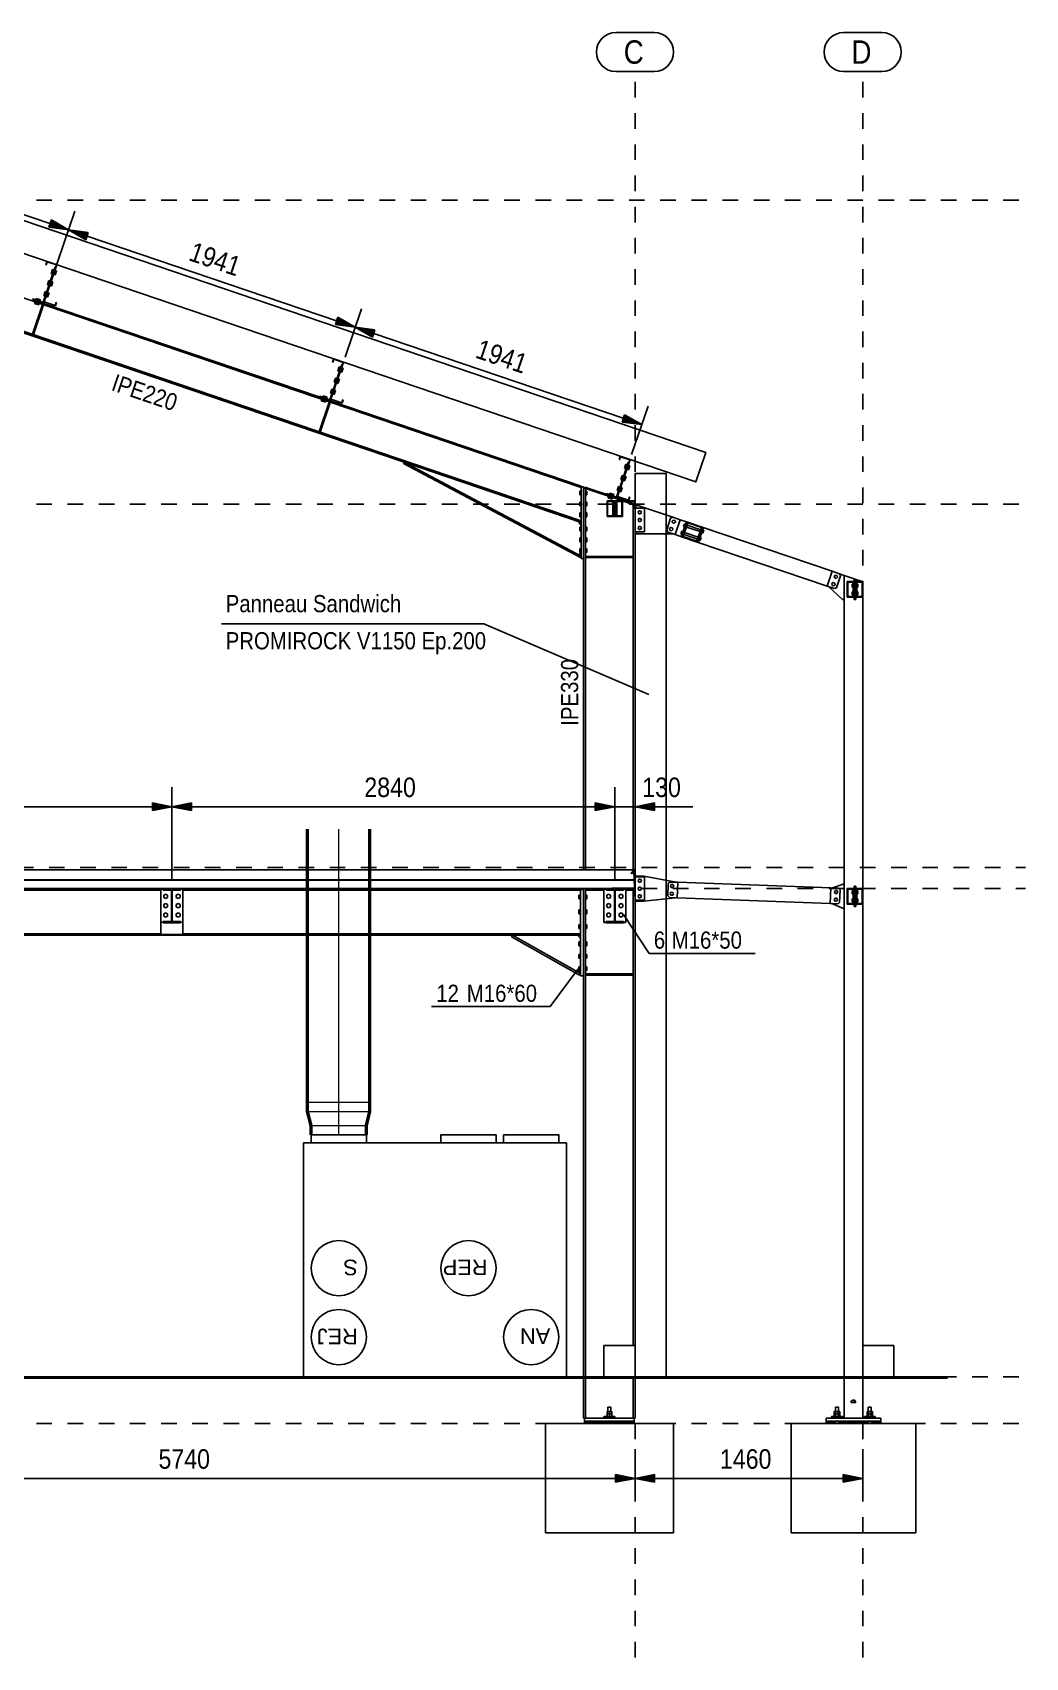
# Model space of a CAD drawing. Header units: metres. Extents: x -101133.8 to -101066.7, y -24899.3 to -24824.7.
# Drawn here: x -101104.22 to -101097.85, y -24898.52 to -24888.1 of the extents above; entities that cross this region are included whole.
import ezdxf

# ---------------------------------------------------------------- set-up
doc = ezdxf.new("R2010")
doc.units = ezdxf.units.M
doc.header["$LTSCALE"] = 0.2
for name, pattern in [('AXES', [50.8, 31.75, -6.35, 6.35, -6.35]), ('CACHE', [9.525, 6.35, -3.175]), ('XKITLINE00', [0]), ('XKITLINE03', [6, 3, -1, 1, -1])]:
    doc.linetypes.add(name, pattern=pattern)
for name, color, linetype in [('-XREF-ARCHITECTE MARS 2025', 8, 'Continuous'), ('CMT-CVC-MATERIEL', 30, 'Continuous'), ('CMT-CVC-REJET', 1, 'Continuous')]:
    doc.layers.add(name, color=color, linetype=linetype)
doc.styles.add('Arial', font='arial.ttf')

# ---------------------------------------------------------------- blocks, each defined once
blk = doc.blocks.new('zw$F8D2')
at = {"color": 1, "linetype": 'XKITLINE00'}
for p, q in [((4806, 9269), (5051, 9269)), ((4806, 9269), (5051, 9269)), ((6266, 9269), (6511, 9269)), ((6266, 9269), (6511, 9269)), ((4806, 9019), (5051, 9019)), ((4806, 9019), (5051, 9019)), ((6266, 9019), (6511, 9019)), ((6266, 9019), (6511, 9019)), ((-542, 8629), (1296, 8004)), ((1155, 7590), (1337, 8123)), ((1155, 7590), (1337, 8123)), ((1170, 8021), (1186, 8068)), ((1186, 8068), (1296, 8004)), ((1170, 8021), (1296, 8004)), ((1296, 8004), (3134, 7380)), ((1423, 7988), (1296, 8004)), ((1407, 7941), (1296, 8004)), ((1423, 7988), (1407, 7941)), ((3008, 7397), (3024, 7444)), ((3008, 7397), (3134, 7380)), ((3024, 7444), (3134, 7380)), ((3069, 7188), (3175, 7498)), ((3069, 7188), (3175, 7498)), ((3134, 7380), (4972, 6756)), ((3261, 7363), (3134, 7380)), ((3245, 7316), (3134, 7380)), ((3261, 7363), (3245, 7316)), ((4846, 6772), (4862, 6819)), ((4846, 6772), (4972, 6756)), ((4862, 6819), (4972, 6756)), ((4907, 6563), (5013, 6874)), ((1959, 3832), (1959, 4431)), ((1959, 3832), (1959, 4431)), ((4799, 3832), (4799, 4431)), ((4799, 3832), (4799, 4431)), ((4929, 4118), (4929, 4431)), ((-811, 4306), (1959, 4306)), ((1834, 4331), (1959, 4306)), ((1834, 4281), (1834, 4331)), ((1834, 4281), (1959, 4306)), ((2084, 4331), (1959, 4306)), ((1959, 4306), (4799, 4306)), ((2084, 4281), (1959, 4306)), ((2084, 4331), (2084, 4281)), ((4674, 4331), (4799, 4306)), ((4674, 4281), (4674, 4331)), ((4674, 4331), (4799, 4306)), ((4674, 4281), (4674, 4331)), ((4674, 4281), (4799, 4306)), ((4674, 4281), (4799, 4306)), ((4799, 4306), (4929, 4306)), ((5054, 4331), (4929, 4306)), ((5054, 4281), (4929, 4306)), ((4929, 4306), (5300, 4306)), ((5054, 4331), (5054, 4281)), ((4855, 3615), (5019, 3366)), ((5019, 3366), (5699, 3366)), ((4564, 3267), (4385, 3025)), ((3624, 3025), (4385, 3025)), ((4929, 188), (4929, -125)), ((4929, 188), (4929, -125)), ((6389, 188), (6389, -125)), ((-811, 0), (4929, 0)), ((4804, 25), (4929, 0)), ((4804, -25), (4804, 25)), ((4804, -25), (4929, 0)), ((5054, 25), (4929, 0)), ((4929, 0), (6389, 0)), ((5054, -25), (4929, 0)), ((5054, 25), (5054, -25)), ((6264, 25), (6389, 0)), ((6264, -25), (6264, 25)), ((6264, -25), (6389, 0))]:
    blk.add_line(p, q, dxfattribs=at)
at = {"color": 1, "linetype": 'XKITLINE03'}
for p, q in [((4929, -1148), (4929, 9019)), ((4929, -1148), (4929, 9019)), ((6389, -1148), (6389, 9019)), ((6389, -1148), (6389, 9019)), ((-7510, 8195), (7432, 8195)), ((-7510, 6245), (7432, 6245)), ((-7029, 3916), (7432, 3916)), ((-7029, 3782), (7432, 3782)), ((-7510, 652), (7432, 652)), ((-7510, 352), (7432, 352))]:
    blk.add_line(p, q, dxfattribs=at)
at = {"color": 2, "linetype": 'XKITLINE00'}
for p, q in [((4584, 6352), (-796, 8180)), ((4584, 6139), (-796, 7967)), ((3448, 6515), (-796, 7957)), ((1210, 7767), (1133, 7540)), ((1215, 7765), (1210, 7767)), ((1067, 7562), (1065, 7557)), ((1065, 7557), (1136, 7533)), ((1130, 7525), (1066, 7335)), ((1067, 7562), (1133, 7539)), ((1136, 7523), (1071, 7333)), ((1136, 7523), (1130, 7525)), ((1133, 7540), (1133, 7539)), ((1136, 7533), (1139, 7542)), ((2903, 6933), (1136, 7533)), ((1071, 7333), (1066, 7335)), ((3048, 7142), (2971, 6915)), ((3053, 7140), (3048, 7142)), ((2905, 6937), (2903, 6933)), ((2903, 6933), (2974, 6909)), ((2968, 6900), (2904, 6710)), ((2905, 6937), (2971, 6915)), ((2974, 6898), (2909, 6708)), ((2974, 6898), (2968, 6900)), ((2971, 6915), (2971, 6915)), ((2974, 6909), (2977, 6918)), ((4584, 6362), (2974, 6909)), ((2909, 6708), (2904, 6710)), ((3448, 6515), (3443, 6506)), ((4579, 5903), (3443, 6506)), ((4584, 6129), (3448, 6515)), ((4584, 5912), (3448, 6515)), ((3467, 6509), (3466, 6506)), ((4886, 6518), (4809, 6291)), ((4891, 6516), (4886, 6518)), ((4584, 6362), (4584, 6357)), ((4584, 6357), (4584, 5897)), ((4599, 6357), (4584, 6357)), ((4599, 6357), (4599, 6350)), ((4610, 6346), (4599, 6350)), ((4599, 6350), (4599, 3902)), ((4606, 6354), (4604, 6348)), ((4848, 6266), (4604, 6348)), ((4867, 6266), (4606, 6354)), ((4610, 6346), (4610, 3902)), ((4743, 6313), (4741, 6308)), ((4741, 6308), (4812, 6284)), ((4743, 6313), (4809, 6290)), ((4749, 6266), (4749, 6166)), ((4849, 6266), (4749, 6266)), ((4753, 6262), (4753, 6170)), ((4845, 6262), (4753, 6262)), ((4787, 6262), (4787, 6170)), ((4788, 6262), (4788, 6170)), ((4793, 6262), (4793, 6170)), ((4794, 6262), (4794, 6170)), ((4804, 6262), (4804, 6170)), ((4805, 6262), (4805, 6170)), ((4809, 6291), (4809, 6290)), ((4810, 6262), (4810, 6170)), ((4811, 6262), (4811, 6170)), ((4812, 6284), (4815, 6294)), ((4845, 6262), (4845, 6170)), ((4849, 6266), (4849, 6262)), ((4929, 6266), (4849, 6266)), ((4849, 6266), (4849, 6166)), ((4925, 6262), (4849, 6262)), ((4923, 6240), (4860, 6262)), ((4925, 6246), (4878, 6262)), ((4925, 6262), (4925, 6216)), ((4929, 6266), (4929, 6216)), ((4849, 6166), (4749, 6166)), ((4845, 6170), (4753, 6170)), ((4925, 6240), (4917, 6242)), ((4917, 6242), (4917, 3902)), ((4925, 6245), (4923, 6240)), ((4929, 6216), (4925, 6216)), ((4989, 6219), (4929, 6219)), ((4929, 6216), (4929, 3902)), ((4934, 6238), (4934, 6219)), ((4946, 6238), (4934, 6238)), ((5170, 6162), (4946, 6238)), ((4989, 6219), (4989, 6069)), ((5157, 6156), (5132, 6080)), ((5170, 6162), (5157, 6156)), ((5218, 6146), (5170, 6162)), ((4565, 6136), (4584, 6109)), ((4989, 6069), (4929, 6069)), ((4934, 6069), (4934, 6055)), ((5176, 6055), (4934, 6055)), ((5132, 6080), (5138, 6067)), ((5185, 6051), (5138, 6067)), ((5218, 6146), (5185, 6051)), ((5233, 6035), (5185, 6051)), ((5265, 6130), (5218, 6146)), ((5256, 6128), (5227, 6042)), ((5233, 6040), (5227, 6042)), ((5265, 6130), (5233, 6035)), ((5262, 6126), (5233, 6040)), ((5267, 6125), (5238, 6038)), ((5262, 6126), (5256, 6128)), ((5360, 6098), (5265, 6130)), ((5354, 6095), (5267, 6125)), ((5354, 6095), (5325, 6008)), ((5360, 6098), (5327, 6003)), ((5359, 6093), (5330, 6007)), ((5365, 6091), (5336, 6005)), ((5365, 6091), (5359, 6093)), ((6192, 5815), (5360, 6098)), ((5327, 6003), (5233, 6035)), ((5325, 6008), (5238, 6038)), ((6160, 5720), (5327, 6003)), ((5336, 6005), (5330, 6007)), ((4584, 5932), (4566, 5921)), ((4584, 5912), (4579, 5903)), ((4599, 5897), (4584, 5897)), ((4917, 5910), (4611, 5910)), ((4611, 5910), (4611, 5904)), ((4917, 5904), (4611, 5904)), ((4917, 5910), (4917, 5904)), ((6192, 5815), (6160, 5720)), ((6239, 5799), (6192, 5815)), ((6245, 5786), (6220, 5710)), ((6269, 5789), (6239, 5799)), ((6239, 5799), (6245, 5786)), ((6333, 5767), (6269, 5789)), ((6269, 5789), (6269, 652)), ((6289, 5749), (6289, 5649)), ((6389, 5749), (6289, 5749)), ((6293, 5745), (6293, 5653)), ((6385, 5745), (6293, 5745)), ((6328, 5745), (6328, 5653)), ((6333, 5767), (6333, 5749)), ((6345, 5763), (6333, 5767)), ((6333, 5745), (6333, 5653)), ((6334, 5763), (6334, 5749)), ((6344, 5763), (6334, 5763)), ((6334, 5745), (6334, 5653)), ((6344, 5763), (6344, 5749)), ((6344, 5745), (6344, 5653)), ((6345, 5763), (6345, 5749)), ((6387, 5749), (6345, 5763)), ((6345, 5745), (6345, 5653)), ((6350, 5745), (6350, 5653)), ((6385, 5745), (6385, 5653)), ((6389, 5749), (6389, 5649)), ((6207, 5704), (6160, 5720)), ((6259, 5634), (6169, 5717)), ((6220, 5710), (6207, 5704)), ((6269, 5634), (6259, 5634)), ((6389, 5649), (6289, 5649)), ((6385, 5653), (6293, 5653)), ((6333, 5649), (6333, 5634)), ((6334, 5634), (6333, 5634)), ((6334, 5649), (6334, 5634)), ((6344, 5634), (6334, 5634)), ((6344, 5649), (6344, 5634)), ((6345, 5634), (6344, 5634)), ((6345, 5649), (6345, 5634)), ((6389, 5649), (6389, 3782)), ((4922, 3901), (4904, 3877)), ((4906, 3876), (4904, 3877)), ((4921, 3896), (4906, 3876)), ((4921, 3896), (4926, 3784)), ((4922, 3901), (4929, 3782)), ((4989, 3857), (4929, 3857)), ((4984, 3861), (4934, 3861)), ((4934, 3861), (4934, 3857)), ((5192, 3822), (4984, 3861)), ((4989, 3857), (4989, 3707)), ((4929, 3837), (-811, 3837)), ((4929, 3836), (-811, 3836)), ((1889, 3771), (-741, 3771)), ((1889, 3777), (1889, 3566)), ((1904, 3777), (1889, 3777)), ((1904, 3782), (1904, 3772)), ((2014, 3782), (1904, 3782)), ((1956, 3772), (1904, 3772)), ((1956, 3772), (1956, 3571)), ((2014, 3772), (1961, 3772)), ((1961, 3772), (1961, 3571)), ((2014, 3782), (2014, 3772)), ((2029, 3777), (2014, 3777)), ((2029, 3777), (2029, 3566)), ((4579, 3771), (2029, 3771)), ((4579, 3782), (4579, 3771)), ((4579, 3776), (4579, 3222)), ((4599, 3776), (4579, 3776)), ((4599, 3782), (4599, 652)), ((4610, 3782), (4610, 652)), ((4611, 3780), (4611, 3772)), ((4744, 3780), (4611, 3780)), ((4729, 3772), (4611, 3772)), ((4744, 3777), (4729, 3777)), ((4729, 3777), (4729, 3566)), ((4744, 3782), (4744, 3772)), ((4854, 3782), (4744, 3782)), ((4796, 3772), (4744, 3772)), ((4926, 3784), (4779, 3784)), ((4779, 3784), (4779, 3782)), ((4929, 3782), (4779, 3782)), ((4796, 3772), (4796, 3571)), ((4854, 3772), (4801, 3772)), ((4801, 3772), (4801, 3571)), ((4854, 3782), (4854, 3778)), ((4929, 3782), (4854, 3782)), ((4854, 3782), (4854, 3772)), ((4925, 3778), (4854, 3778)), ((4869, 3777), (4854, 3777)), ((4869, 3777), (4869, 3566)), ((4917, 3772), (4869, 3772)), ((4917, 3778), (4917, 852)), ((4917, 3778), (4917, 3772)), ((4925, 3778), (4925, 3732)), ((4929, 3837), (4929, 3836)), ((4929, 3782), (4929, 3732)), ((5142, 3814), (5139, 3734)), ((5152, 3823), (5142, 3814)), ((5202, 3822), (5152, 3823)), ((5202, 3822), (5198, 3722)), ((6184, 3785), (5202, 3822)), ((6184, 3785), (6180, 3686)), ((6234, 3784), (6184, 3785)), ((6269, 3812), (6194, 3785)), ((6234, 3784), (6243, 3773)), ((6243, 3773), (6240, 3693)), ((6289, 3782), (6289, 3682)), ((6389, 3782), (6289, 3782)), ((6293, 3778), (6293, 3686)), ((6385, 3778), (6293, 3778)), ((6328, 3778), (6328, 3686)), ((6334, 3796), (6333, 3796)), ((6333, 3796), (6333, 3782)), ((6333, 3778), (6333, 3686)), ((6334, 3796), (6334, 3782)), ((6344, 3796), (6334, 3796)), ((6334, 3778), (6334, 3686)), ((6345, 3796), (6344, 3796)), ((6344, 3796), (6344, 3782)), ((6344, 3778), (6344, 3686)), ((6345, 3796), (6345, 3782)), ((6345, 3778), (6345, 3686)), ((6350, 3778), (6350, 3686)), ((6385, 3778), (6385, 3686)), ((6389, 3782), (6389, 3682)), ((4929, 3732), (4925, 3732)), ((4929, 3732), (4929, 852)), ((4989, 3707), (4929, 3707)), ((4934, 3707), (4934, 3701)), ((4984, 3701), (4934, 3701)), ((5188, 3722), (4984, 3701)), ((5139, 3734), (5149, 3723)), ((5198, 3722), (5149, 3723)), ((6180, 3686), (5198, 3722)), ((6230, 3684), (6180, 3686)), ((6269, 3652), (6190, 3685)), ((6240, 3693), (6230, 3684)), ((6389, 3682), (6289, 3682)), ((6385, 3686), (6293, 3686)), ((6333, 3682), (6333, 3667)), ((6334, 3667), (6333, 3667)), ((6334, 3682), (6334, 3667)), ((6344, 3667), (6334, 3667)), ((6344, 3682), (6344, 3667)), ((6345, 3667), (6344, 3667)), ((6345, 3682), (6345, 3667)), ((6389, 3682), (6389, 852)), ((1889, 3566), (1889, 3486)), ((1904, 3566), (1889, 3566)), ((1904, 3571), (1904, 3562)), ((1956, 3571), (1904, 3571)), ((2014, 3562), (1904, 3562)), ((2014, 3571), (1961, 3571)), ((2014, 3571), (2014, 3562)), ((2029, 3566), (2014, 3566)), ((2029, 3566), (2029, 3486)), ((4729, 3566), (4729, 3563)), ((4744, 3566), (4729, 3566)), ((4744, 3563), (4729, 3563)), ((4744, 3571), (4744, 3562)), ((4796, 3571), (4744, 3571)), ((4854, 3562), (4744, 3562)), ((4854, 3571), (4801, 3571)), ((4854, 3571), (4854, 3562)), ((4869, 3566), (4854, 3566)), ((4868, 3563), (4854, 3563)), ((4868, 3566), (4868, 3563)), ((4579, 3482), (-6201, 3482)), ((1889, 3492), (-741, 3492)), ((2029, 3486), (1889, 3486)), ((4579, 3492), (2029, 3492)), ((4143, 3482), (4137, 3471)), ((4573, 3226), (4137, 3471)), ((4579, 3237), (4143, 3482)), ((4163, 3482), (4160, 3472)), ((4579, 3462), (4559, 3482)), ((4579, 3492), (4579, 3482)), ((4579, 3257), (4561, 3246)), ((4579, 3237), (4573, 3226)), ((4611, 3235), (4611, 3227)), ((4917, 3235), (4611, 3235)), ((4917, 3235), (4917, 3227)), ((4599, 3222), (4579, 3222)), ((4917, 3227), (4611, 3227)), ((6389, 852), (6389, 652)), ((6589, 852), (6389, 852)), ((6589, 852), (6589, 652)), ((4599, 642), (4599, 387)), ((4610, 642), (4610, 387)), ((4917, 642), (4917, 387)), ((4929, 642), (4929, 387)), ((6269, 642), (6269, 387)), ((6589, 652), (6389, 652)), ((6389, 642), (6389, 387)), ((4749, 429), (4779, 429)), ((4749, 429), (4749, 413)), ((4754, 457), (4754, 429)), ((4754, 457), (4773, 457)), ((4764, 429), (4764, 413)), ((4773, 457), (4773, 429)), ((4779, 429), (4779, 413)), ((6206, 429), (6241, 429)), ((6206, 429), (6206, 413)), ((6214, 457), (6214, 429)), ((6214, 457), (6233, 457)), ((6215, 429), (6215, 413)), ((6232, 429), (6232, 413)), ((6233, 457), (6233, 429)), ((6241, 429), (6241, 413)), ((6315, 494), (6314, 490)), ((6314, 490), (6314, 487)), ((6344, 487), (6314, 487)), ((6317, 497), (6315, 494)), ((6320, 499), (6317, 497)), ((6323, 501), (6320, 499)), ((6327, 501), (6323, 501)), ((6330, 501), (6327, 501)), ((6334, 501), (6330, 501)), ((6337, 499), (6334, 501)), ((6334, 501), (6334, 487)), ((6340, 497), (6337, 499)), ((6340, 497), (6342, 494)), ((6342, 494), (6343, 490)), ((6343, 490), (6344, 487)), ((6416, 429), (6451, 429)), ((6416, 429), (6416, 413)), ((6424, 457), (6424, 429)), ((6424, 457), (6443, 457)), ((6425, 429), (6425, 413)), ((6442, 429), (6442, 413)), ((6443, 457), (6443, 429)), ((6451, 429), (6451, 413)), ((4604, 387), (4599, 387)), ((4923, 387), (4604, 387)), ((4604, 387), (4604, 367)), ((4923, 367), (4604, 367)), ((4604, 367), (4604, 362)), ((4923, 367), (4604, 367)), ((4923, 362), (4604, 362)), ((4604, 362), (4604, 357)), ((4923, 362), (4604, 362)), ((4604, 357), (4604, 355)), ((4923, 357), (4604, 357)), ((4923, 357), (4604, 357)), ((4923, 355), (4604, 355)), ((4604, 355), (4604, 353)), ((4923, 355), (4604, 355)), ((4923, 353), (4604, 353)), ((4604, 353), (4604, 352)), ((4923, 353), (4604, 353)), ((4729, 397), (4729, 387)), ((4729, 397), (4798, 397)), ((4749, 413), (4779, 413)), ((4749, 413), (4749, 397)), ((4749, 413), (4779, 413)), ((4764, 413), (4764, 397)), ((4764, 397), (4764, 387)), ((4779, 413), (4779, 397)), ((4799, 397), (4798, 397)), ((4799, 397), (4799, 387)), ((4929, 387), (4923, 387)), ((4923, 387), (4923, 367)), ((4923, 367), (4923, 362)), ((4923, 362), (4923, 357)), ((4923, 357), (4923, 355)), ((4923, 355), (4923, 353)), ((4923, 353), (4923, 352)), ((6504, 387), (6154, 387)), ((6154, 387), (6154, 367)), ((6154, 367), (6154, 362)), ((6213, 367), (6154, 367)), ((6504, 367), (6154, 367)), ((6154, 362), (6154, 357)), ((6154, 362), (6214, 362)), ((6213, 362), (6154, 362)), ((6213, 357), (6154, 357)), ((6154, 357), (6154, 355)), ((6154, 357), (6214, 357)), ((6213, 355), (6154, 355)), ((6154, 355), (6154, 353)), ((6154, 355), (6214, 355)), ((6213, 353), (6154, 353)), ((6154, 353), (6154, 352)), ((6154, 353), (6214, 353)), ((6189, 397), (6189, 387)), ((6189, 397), (6258, 397)), ((6206, 413), (6241, 413)), ((6206, 413), (6206, 397)), ((6206, 413), (6241, 413)), ((6213, 367), (6213, 362)), ((6213, 362), (6213, 357)), ((6213, 362), (6213, 362)), ((6214, 362), (6213, 362)), ((6213, 357), (6213, 357)), ((6214, 357), (6213, 357)), ((6213, 357), (6213, 355)), ((6213, 355), (6213, 355)), ((6214, 355), (6213, 355)), ((6213, 355), (6213, 353)), ((6213, 353), (6213, 353)), ((6214, 353), (6213, 353)), ((6213, 353), (6213, 352)), ((6214, 367), (6214, 352)), ((6215, 413), (6215, 397)), ((6224, 397), (6224, 387)), ((6232, 413), (6232, 397)), ((6233, 367), (6233, 352)), ((6233, 362), (6424, 362)), ((6233, 362), (6424, 362)), ((6233, 357), (6424, 357)), ((6233, 357), (6424, 357)), ((6233, 355), (6424, 355)), ((6233, 355), (6424, 355)), ((6233, 353), (6424, 353)), ((6233, 353), (6424, 353)), ((6235, 367), (6235, 362)), ((6423, 367), (6235, 367)), ((6235, 362), (6235, 357)), ((6235, 357), (6235, 355)), ((6235, 355), (6235, 353)), ((6235, 353), (6235, 352)), ((6241, 413), (6241, 397)), ((6259, 397), (6258, 397)), ((6259, 397), (6259, 387)), ((6399, 397), (6399, 397)), ((6399, 397), (6399, 387)), ((6399, 397), (6469, 397)), ((6416, 413), (6451, 413)), ((6416, 413), (6416, 397)), ((6416, 413), (6451, 413)), ((6423, 367), (6423, 362)), ((6423, 362), (6423, 357)), ((6423, 357), (6423, 355)), ((6423, 355), (6423, 353)), ((6423, 353), (6423, 352)), ((6424, 367), (6424, 352)), ((6425, 413), (6425, 397)), ((6434, 397), (6434, 387)), ((6442, 413), (6442, 397)), ((6443, 367), (6443, 352)), ((6443, 362), (6504, 362)), ((6443, 362), (6504, 362)), ((6443, 357), (6504, 357)), ((6443, 357), (6504, 357)), ((6443, 355), (6504, 355)), ((6443, 355), (6504, 355)), ((6443, 353), (6504, 353)), ((6443, 353), (6504, 353)), ((6445, 367), (6445, 362)), ((6504, 367), (6445, 367)), ((6445, 362), (6445, 357)), ((6445, 357), (6445, 355)), ((6445, 355), (6445, 353)), ((6445, 353), (6445, 352)), ((6451, 413), (6451, 397)), ((6469, 397), (6469, 387)), ((6504, 387), (6504, 367)), ((6504, 367), (6504, 362)), ((6504, 362), (6504, 357)), ((6504, 357), (6504, 355)), ((6504, 355), (6504, 353)), ((6504, 353), (6504, 352))]:
    blk.add_line(p, q, dxfattribs=at)
at = {"color": 4, "linetype": 'XKITLINE00'}
for p, q in [((1220, 7779), (1139, 7542)), ((1222, 7780), (1141, 7543)), ((1158, 7801), (1151, 7780)), ((1152, 7780), (1151, 7780)), ((1159, 7799), (1152, 7780)), ((1222, 7780), (1158, 7801)), ((1220, 7779), (1159, 7799)), ((1212, 7518), (1139, 7542)), ((1211, 7520), (1141, 7543)), ((1218, 7539), (1211, 7520)), ((1219, 7538), (1212, 7518)), ((1219, 7538), (1218, 7539)), ((3058, 7154), (2977, 6918)), ((3060, 7155), (2979, 6919)), ((2996, 7177), (2989, 7156)), ((2990, 7155), (2989, 7156)), ((2997, 7175), (2990, 7155)), ((3060, 7155), (2996, 7177)), ((3058, 7154), (2997, 7175)), ((3050, 6893), (2977, 6918)), ((3049, 6895), (2979, 6919)), ((3056, 6915), (3049, 6895)), ((3057, 6914), (3050, 6893)), ((3057, 6914), (3056, 6915)), ((4896, 6530), (4815, 6294)), ((4898, 6531), (4817, 6295)), ((4834, 6552), (4827, 6532)), ((4828, 6531), (4827, 6532)), ((4835, 6550), (4828, 6531)), ((4898, 6531), (4834, 6552)), ((4896, 6530), (4835, 6550)), ((4888, 6269), (4815, 6294)), ((4887, 6271), (4817, 6295)), ((4894, 6290), (4887, 6271)), ((4895, 6290), (4888, 6269)), ((4895, 6290), (4894, 6290))]:
    blk.add_line(p, q, dxfattribs=at)
at = {"color": 5, "linetype": 'XKITLINE00'}
for p, q in [((1185, 7723), (1194, 7750)), ((1195, 7720), (1185, 7723)), ((1197, 7727), (1187, 7730)), ((1201, 7740), (1192, 7743)), ((1203, 7746), (1194, 7750)), ((1210, 7715), (1201, 7718)), ((1212, 7722), (1203, 7725)), ((1217, 7735), (1207, 7738)), ((1219, 7741), (1210, 7744)), ((1210, 7715), (1219, 7741)), ((1137, 7581), (1146, 7608)), ((1155, 7604), (1146, 7608)), ((1161, 7652), (1170, 7679)), ((1170, 7649), (1161, 7652)), ((1173, 7656), (1163, 7659)), ((1177, 7669), (1168, 7672)), ((1179, 7675), (1170, 7679)), ((1186, 7644), (1177, 7647)), ((1188, 7650), (1179, 7654)), ((1193, 7664), (1183, 7667)), ((1195, 7670), (1185, 7673)), ((1186, 7644), (1195, 7670)), ((1082, 7542), (1079, 7532)), ((1079, 7532), (1105, 7523)), ((1089, 7539), (1086, 7530)), ((1090, 7564), (1087, 7555)), ((1090, 7564), (1116, 7556)), ((1097, 7562), (1093, 7553)), ((1102, 7535), (1099, 7525)), ((1108, 7533), (1105, 7523)), ((1110, 7558), (1106, 7548)), ((1116, 7556), (1113, 7546)), ((1146, 7578), (1137, 7581)), ((1148, 7585), (1139, 7588)), ((1153, 7598), (1143, 7601)), ((1162, 7573), (1152, 7576)), ((1164, 7579), (1155, 7583)), ((1169, 7593), (1159, 7596)), ((1171, 7599), (1161, 7602)), ((1162, 7573), (1171, 7599)), ((3023, 7099), (3032, 7125)), ((3033, 7096), (3023, 7099)), ((3035, 7102), (3025, 7106)), ((3039, 7116), (3030, 7119)), ((3041, 7122), (3032, 7125)), ((3048, 7091), (3039, 7094)), ((3050, 7097), (3041, 7100)), ((3055, 7110), (3045, 7113)), ((3057, 7117), (3048, 7120)), ((3048, 7091), (3057, 7117)), ((2975, 6957), (2984, 6983)), ((2993, 6980), (2984, 6983)), ((2999, 7028), (3008, 7054)), ((3008, 7025), (2999, 7028)), ((3011, 7031), (3001, 7035)), ((3015, 7045), (3006, 7048)), ((3017, 7051), (3008, 7054)), ((3024, 7020), (3015, 7023)), ((3026, 7026), (3017, 7029)), ((3031, 7039), (3021, 7042)), ((3033, 7046), (3023, 7049)), ((3024, 7020), (3033, 7046)), ((2920, 6917), (2917, 6908)), ((2917, 6908), (2943, 6899)), ((2927, 6915), (2924, 6905)), ((2928, 6940), (2925, 6931)), ((2928, 6940), (2954, 6931)), ((2935, 6938), (2931, 6928)), ((2940, 6910), (2937, 6901)), ((2946, 6908), (2943, 6899)), ((2948, 6933), (2944, 6924)), ((2954, 6931), (2951, 6922)), ((2984, 6954), (2975, 6957)), ((2987, 6960), (2977, 6964)), ((2991, 6974), (2981, 6977)), ((3000, 6949), (2990, 6952)), ((3002, 6955), (2993, 6958)), ((3007, 6968), (2997, 6971)), ((3009, 6975), (2999, 6978)), ((3000, 6949), (3009, 6975)), ((4861, 6475), (4870, 6501)), ((4871, 6471), (4861, 6475)), ((4873, 6478), (4863, 6481)), ((4877, 6491), (4868, 6494)), ((4879, 6498), (4870, 6501)), ((4886, 6466), (4877, 6469)), ((4888, 6473), (4879, 6476)), ((4893, 6486), (4883, 6489)), ((4895, 6492), (4886, 6496)), ((4886, 6466), (4895, 6492)), ((4813, 6333), (4822, 6359)), ((4831, 6356), (4822, 6359)), ((4837, 6404), (4846, 6430)), ((4846, 6400), (4837, 6404)), ((4849, 6407), (4839, 6410)), ((4853, 6420), (4844, 6423)), ((4855, 6427), (4846, 6430)), ((4862, 6395), (4853, 6398)), ((4864, 6402), (4855, 6405)), ((4869, 6415), (4859, 6418)), ((4871, 6421), (4861, 6425)), ((4862, 6395), (4871, 6421)), ((4584, 6329), (4574, 6329)), ((4574, 6305), (4574, 6329)), ((4584, 6317), (4574, 6317)), ((4584, 6305), (4574, 6305)), ((4584, 6259), (4574, 6259)), ((4574, 6235), (4574, 6259)), ((4620, 6329), (4610, 6329)), ((4620, 6317), (4610, 6317)), ((4620, 6305), (4610, 6305)), ((4620, 6259), (4610, 6259)), ((4620, 6305), (4620, 6329)), ((4620, 6235), (4620, 6259)), ((4759, 6296), (4756, 6286)), ((4756, 6286), (4782, 6277)), ((4766, 6316), (4763, 6306)), ((4766, 6294), (4763, 6284)), ((4766, 6316), (4792, 6307)), ((4773, 6313), (4769, 6304)), ((4779, 6289), (4776, 6280)), ((4786, 6309), (4782, 6299)), ((4785, 6287), (4782, 6277)), ((4792, 6307), (4789, 6297)), ((4822, 6329), (4813, 6333)), ((4825, 6336), (4815, 6339)), ((4829, 6349), (4820, 6352)), ((4838, 6324), (4828, 6327)), ((4840, 6331), (4831, 6334)), ((4845, 6344), (4835, 6347)), ((4847, 6350), (4837, 6354)), ((4838, 6324), (4847, 6350)), ((4584, 6247), (4574, 6247)), ((4584, 6235), (4574, 6235)), ((4584, 6189), (4574, 6189)), ((4574, 6165), (4574, 6189)), ((4584, 6177), (4574, 6177)), ((4584, 6165), (4574, 6165)), ((4620, 6247), (4610, 6247)), ((4620, 6235), (4610, 6235)), ((4620, 6189), (4610, 6189)), ((4620, 6177), (4610, 6177)), ((4620, 6165), (4610, 6165)), ((4620, 6165), (4620, 6189)), ((4788, 6250), (4787, 6250)), ((4788, 6241), (4787, 6241)), ((4788, 6231), (4787, 6231)), ((4788, 6200), (4787, 6200)), ((4788, 6191), (4787, 6191)), ((4788, 6181), (4787, 6181)), ((4794, 6247), (4793, 6247)), ((4794, 6235), (4793, 6235)), ((4794, 6197), (4793, 6197)), ((4794, 6185), (4793, 6185)), ((4805, 6247), (4804, 6247)), ((4805, 6235), (4804, 6235)), ((4805, 6197), (4804, 6197)), ((4805, 6185), (4804, 6185)), ((4811, 6250), (4810, 6250)), ((4811, 6241), (4810, 6241)), ((4811, 6231), (4810, 6231)), ((4811, 6200), (4810, 6200)), ((4811, 6191), (4810, 6191)), ((4811, 6181), (4810, 6181)), ((4953, 6203), (4948, 6194)), ((4948, 6194), (4953, 6184)), ((4953, 6153), (4948, 6144)), ((4964, 6203), (4953, 6203)), ((4964, 6184), (4953, 6184)), ((4964, 6153), (4953, 6153)), ((4964, 6203), (4970, 6194)), ((4970, 6194), (4964, 6184)), ((4964, 6153), (4970, 6144)), ((4584, 6099), (4574, 6099)), ((4574, 6075), (4574, 6099)), ((4584, 6087), (4574, 6087)), ((4584, 6075), (4574, 6075)), ((4620, 6099), (4610, 6099)), ((4620, 6087), (4610, 6087)), ((4620, 6075), (4610, 6075)), ((4620, 6075), (4620, 6099)), ((4948, 6144), (4953, 6134)), ((4953, 6103), (4948, 6094)), ((4948, 6094), (4953, 6084)), ((4964, 6134), (4953, 6134)), ((4964, 6103), (4953, 6103)), ((4964, 6084), (4953, 6084)), ((4970, 6144), (4964, 6134)), ((4964, 6103), (4970, 6094)), ((4970, 6094), (4964, 6084)), ((5158, 6097), (5150, 6090)), ((5150, 6090), (5152, 6079)), ((5162, 6075), (5152, 6079)), ((5168, 6093), (5158, 6097)), ((5171, 6083), (5162, 6075)), ((5174, 6144), (5166, 6137)), ((5166, 6137), (5168, 6126)), ((5178, 6123), (5168, 6126)), ((5168, 6093), (5171, 6083)), ((5185, 6141), (5174, 6144)), ((5187, 6130), (5178, 6123)), ((5185, 6141), (5187, 6130)), ((5223, 6055), (5229, 6073)), ((5231, 6052), (5223, 6055)), ((5234, 6061), (5226, 6064)), ((5237, 6070), (5229, 6073)), ((5239, 6053), (5237, 6054)), ((5239, 6102), (5245, 6120)), ((5247, 6100), (5239, 6102)), ((5243, 6065), (5241, 6065)), ((5250, 6109), (5242, 6111)), ((5330, 6022), (5243, 6052)), ((5253, 6118), (5245, 6120)), ((5334, 6034), (5246, 6063)), ((5255, 6101), (5253, 6101)), ((5259, 6112), (5257, 6112)), ((5346, 6070), (5259, 6099)), ((5350, 6081), (5263, 6111)), ((5351, 6068), (5350, 6068)), ((5355, 6079), (5353, 6080)), ((5363, 6060), (5356, 6063)), ((5366, 6069), (5359, 6072)), ((5369, 6078), (5362, 6081)), ((5363, 6060), (5369, 6078)), ((4584, 6029), (4574, 6029)), ((4574, 6005), (4574, 6029)), ((4584, 6017), (4574, 6017)), ((4584, 6005), (4574, 6005)), ((4584, 5959), (4574, 5959)), ((4574, 5935), (4574, 5959)), ((4584, 5947), (4574, 5947)), ((4620, 6029), (4610, 6029)), ((4620, 6017), (4610, 6017)), ((4620, 6005), (4610, 6005)), ((4620, 5959), (4610, 5959)), ((4620, 5947), (4610, 5947)), ((4620, 6005), (4620, 6029)), ((4620, 5935), (4620, 5959)), ((5335, 6021), (5333, 6021)), ((5339, 6032), (5337, 6032)), ((5347, 6013), (5339, 6015)), ((5350, 6022), (5343, 6024)), ((5353, 6031), (5346, 6033)), ((5347, 6013), (5353, 6031)), ((4584, 5935), (4574, 5935)), ((4620, 5935), (4610, 5935)), ((6199, 5743), (6190, 5736)), ((6190, 5736), (6193, 5725)), ((6209, 5740), (6199, 5743)), ((6215, 5791), (6206, 5784)), ((6206, 5784), (6209, 5773)), ((6219, 5769), (6209, 5773)), ((6209, 5740), (6211, 5729)), ((6225, 5787), (6215, 5791)), ((6227, 5777), (6219, 5769)), ((6225, 5787), (6227, 5777)), ((6328, 5733), (6320, 5733)), ((6320, 5714), (6320, 5733)), ((6358, 5733), (6350, 5733)), ((6358, 5714), (6358, 5733)), ((6203, 5722), (6193, 5725)), ((6211, 5729), (6203, 5722)), ((6328, 5724), (6320, 5724)), ((6328, 5714), (6320, 5714)), ((6328, 5683), (6320, 5683)), ((6320, 5664), (6320, 5683)), ((6328, 5674), (6320, 5674)), ((6328, 5664), (6320, 5664)), ((6334, 5730), (6333, 5730)), ((6334, 5718), (6333, 5718)), ((6334, 5680), (6333, 5680)), ((6334, 5668), (6333, 5668)), ((6345, 5730), (6344, 5730)), ((6345, 5718), (6344, 5718)), ((6345, 5680), (6344, 5680)), ((6345, 5668), (6344, 5668)), ((6358, 5724), (6350, 5724)), ((6358, 5714), (6350, 5714)), ((6358, 5683), (6350, 5683)), ((6358, 5674), (6350, 5674)), ((6358, 5664), (6350, 5664)), ((6358, 5664), (6358, 5683)), ((4929, 3902), (-6551, 3902)), ((4929, 3902), (4929, 3782)), ((4929, 3782), (-6551, 3782)), ((4953, 3841), (4948, 3832)), ((4948, 3832), (4953, 3822)), ((4953, 3791), (4948, 3782)), ((4948, 3782), (4953, 3772)), ((4964, 3841), (4953, 3841)), ((4964, 3822), (4953, 3822)), ((4964, 3791), (4953, 3791)), ((4964, 3772), (4953, 3772)), ((4964, 3841), (4970, 3832)), ((4970, 3832), (4964, 3822)), ((4964, 3791), (4970, 3782)), ((4970, 3782), (4964, 3772)), ((5159, 3758), (5153, 3748)), ((5161, 3808), (5155, 3798)), ((5155, 3798), (5160, 3789)), ((5170, 3757), (5159, 3758)), ((5171, 3788), (5160, 3789)), ((5172, 3807), (5161, 3808)), ((5170, 3757), (5175, 3748)), ((5177, 3797), (5171, 3788)), ((5172, 3807), (5177, 3797)), ((6213, 3769), (6207, 3760)), ((6207, 3760), (6212, 3750)), ((6223, 3769), (6213, 3769)), ((6223, 3769), (6229, 3759)), ((6229, 3759), (6223, 3750)), ((6328, 3766), (6320, 3766)), ((6320, 3747), (6320, 3766)), ((6328, 3757), (6320, 3757)), ((6334, 3763), (6333, 3763)), ((6334, 3763), (6333, 3763)), ((6334, 3751), (6333, 3751)), ((6334, 3751), (6333, 3751)), ((6345, 3763), (6344, 3763)), ((6345, 3763), (6344, 3763)), ((6345, 3751), (6344, 3751)), ((6345, 3751), (6344, 3751)), ((6358, 3766), (6350, 3766)), ((6358, 3757), (6350, 3757)), ((6358, 3747), (6358, 3766)), ((1919, 3745), (1907, 3739)), ((1907, 3739), (1907, 3725)), ((1919, 3718), (1907, 3725)), ((1919, 3685), (1907, 3679)), ((1907, 3679), (1907, 3665)), ((1919, 3658), (1907, 3665)), ((1931, 3739), (1919, 3745)), ((1931, 3725), (1919, 3718)), ((1931, 3679), (1919, 3685)), ((1931, 3665), (1919, 3658)), ((1931, 3739), (1931, 3725)), ((1931, 3679), (1931, 3665)), ((1999, 3745), (1987, 3739)), ((1987, 3739), (1987, 3725)), ((1999, 3718), (1987, 3725)), ((1999, 3685), (1987, 3679)), ((1987, 3679), (1987, 3665)), ((1999, 3658), (1987, 3665)), ((2011, 3739), (1999, 3745)), ((2011, 3725), (1999, 3718)), ((2011, 3679), (1999, 3685)), ((2011, 3665), (1999, 3658)), ((2011, 3739), (2011, 3725)), ((2011, 3679), (2011, 3665)), ((4579, 3739), (4569, 3739)), ((4569, 3715), (4569, 3739)), ((4579, 3727), (4569, 3727)), ((4579, 3715), (4569, 3715)), ((4620, 3739), (4610, 3739)), ((4620, 3727), (4610, 3727)), ((4620, 3715), (4610, 3715)), ((4620, 3715), (4620, 3739)), ((4759, 3745), (4747, 3739)), ((4747, 3739), (4747, 3725)), ((4759, 3718), (4747, 3725)), ((4759, 3685), (4747, 3679)), ((4747, 3679), (4747, 3665)), ((4759, 3658), (4747, 3665)), ((4771, 3739), (4759, 3745)), ((4771, 3725), (4759, 3718)), ((4771, 3679), (4759, 3685)), ((4771, 3665), (4759, 3658)), ((4771, 3739), (4771, 3725)), ((4771, 3679), (4771, 3665)), ((4839, 3745), (4827, 3739)), ((4827, 3739), (4827, 3725)), ((4839, 3718), (4827, 3725)), ((4839, 3685), (4827, 3679)), ((4827, 3679), (4827, 3665)), ((4839, 3658), (4827, 3665)), ((4851, 3739), (4839, 3745)), ((4851, 3725), (4839, 3718)), ((4851, 3679), (4839, 3685)), ((4851, 3665), (4839, 3658)), ((4851, 3739), (4851, 3725)), ((4851, 3679), (4851, 3665)), ((4953, 3741), (4948, 3732)), ((4948, 3732), (4953, 3722)), ((4964, 3741), (4953, 3741)), ((4964, 3722), (4953, 3722)), ((4964, 3741), (4970, 3732)), ((4970, 3732), (4964, 3722)), ((5153, 3748), (5159, 3739)), ((5170, 3738), (5159, 3739)), ((5175, 3748), (5170, 3738)), ((6211, 3719), (6205, 3710)), ((6205, 3710), (6210, 3700)), ((6221, 3700), (6210, 3700)), ((6222, 3719), (6211, 3719)), ((6223, 3750), (6212, 3750)), ((6227, 3709), (6221, 3700)), ((6222, 3719), (6227, 3709)), ((6328, 3747), (6320, 3747)), ((6328, 3716), (6320, 3716)), ((6320, 3697), (6320, 3716)), ((6328, 3707), (6320, 3707)), ((6328, 3697), (6320, 3697)), ((6334, 3713), (6333, 3713)), ((6334, 3713), (6333, 3713)), ((6334, 3701), (6333, 3701)), ((6334, 3701), (6333, 3701)), ((6345, 3713), (6344, 3713)), ((6345, 3713), (6344, 3713)), ((6345, 3701), (6344, 3701)), ((6345, 3701), (6344, 3701)), ((6358, 3747), (6350, 3747)), ((6358, 3716), (6350, 3716)), ((6358, 3707), (6350, 3707)), ((6358, 3697), (6350, 3697)), ((6358, 3697), (6358, 3716)), ((1919, 3625), (1907, 3619)), ((1907, 3619), (1907, 3605)), ((1919, 3598), (1907, 3605)), ((1931, 3619), (1919, 3625)), ((1931, 3605), (1919, 3598)), ((1931, 3619), (1931, 3605)), ((1999, 3625), (1987, 3619)), ((1987, 3619), (1987, 3605)), ((1999, 3598), (1987, 3605)), ((2011, 3619), (1999, 3625)), ((2011, 3605), (1999, 3598)), ((2011, 3619), (2011, 3605)), ((4579, 3644), (4569, 3644)), ((4569, 3620), (4569, 3644)), ((4579, 3632), (4569, 3632)), ((4579, 3620), (4569, 3620)), ((4579, 3549), (4569, 3549)), ((4569, 3525), (4569, 3549)), ((4620, 3644), (4610, 3644)), ((4620, 3632), (4610, 3632)), ((4620, 3620), (4610, 3620)), ((4620, 3549), (4610, 3549)), ((4620, 3620), (4620, 3644)), ((4620, 3525), (4620, 3549)), ((4759, 3625), (4747, 3619)), ((4747, 3619), (4747, 3605)), ((4759, 3598), (4747, 3605)), ((4771, 3619), (4759, 3625)), ((4771, 3605), (4759, 3598)), ((4771, 3619), (4771, 3605)), ((4839, 3625), (4827, 3619)), ((4827, 3619), (4827, 3605)), ((4839, 3598), (4827, 3605)), ((4851, 3619), (4839, 3625)), ((4851, 3605), (4839, 3598)), ((4851, 3619), (4851, 3605)), ((4579, 3537), (4569, 3537)), ((4579, 3525), (4569, 3525)), ((4579, 3439), (4569, 3439)), ((4569, 3415), (4569, 3439)), ((4620, 3537), (4610, 3537)), ((4620, 3525), (4610, 3525)), ((4620, 3439), (4610, 3439)), ((4620, 3415), (4620, 3439)), ((4579, 3427), (4569, 3427)), ((4579, 3415), (4569, 3415)), ((4579, 3359), (4569, 3359)), ((4569, 3335), (4569, 3359)), ((4579, 3347), (4569, 3347)), ((4579, 3335), (4569, 3335)), ((4620, 3427), (4610, 3427)), ((4620, 3415), (4610, 3415)), ((4620, 3359), (4610, 3359)), ((4620, 3347), (4610, 3347)), ((4620, 3335), (4610, 3335)), ((4620, 3335), (4620, 3359)), ((4579, 3279), (4569, 3279)), ((4569, 3255), (4569, 3279)), ((4579, 3267), (4569, 3267)), ((4579, 3255), (4569, 3255)), ((4620, 3279), (4610, 3279)), ((4620, 3267), (4610, 3267)), ((4620, 3255), (4610, 3255)), ((4620, 3255), (4620, 3279)), ((4729, 852), (4729, 652)), ((4929, 852), (4729, 852)), ((4929, 852), (4929, 652)), ((6932, 652), (-6751, 652)), ((6932, 642), (-6751, 642)), ((4929, 652), (4729, 652)), ((4355, 352), (4355, -348)), ((5175, 352), (4355, 352)), ((5175, 352), (5175, -348)), ((5929, 352), (5929, -348)), ((6729, 352), (5929, 352)), ((6729, 352), (6729, -348)), ((5175, -348), (4355, -348)), ((6729, -348), (5929, -348))]:
    blk.add_line(p, q, dxfattribs=at)
at = {"color": 1, "ltscale": 50}
for p, q in [((3959, 5478), (2277, 5478)), ((5017, 5025), (3959, 5478))]:
    blk.add_line(p, q, dxfattribs=at)
at = {"color": 5, "ltscale": 50}
blk.add_lwpolyline([(-7005, 6577), (-6941, 6388), (-811, 8470), (5318, 6388), (5382, 6577), (-811, 8681), (-7005, 6577)], dxfattribs=at)
blk.add_lwpolyline([(4929, 652), (4929, 6442), (5129, 6442), (5129, 652)], close=True, dxfattribs=at)
at = {"color": 1, "linetype": 'XKITLINE00'}
for centre, start, end in [((4806, 9144), 90, 270), ((4806, 9144), 90, 270), ((5051, 9144), 270, 90), ((5051, 9144), 270, 90), ((6266, 9144), 90, 270), ((6266, 9144), 90, 270), ((6511, 9144), 270, 90), ((6511, 9144), 270, 90)]:
    blk.add_arc(centre, 125, start, end, dxfattribs=at)
at = {"color": 1, "linetype": 'Continuous'}
for points in [[(1296, 8004), (1170, 8021), (1296, 8004), (1186, 8068)], [(1296, 8004), (1423, 7988), (1296, 8004), (1407, 7941)], [(3134, 7380), (3008, 7397), (3134, 7380), (3024, 7444)], [(3134, 7380), (3261, 7363), (3134, 7380), (3245, 7316)], [(4972, 6756), (4846, 6772), (4972, 6756), (4862, 6819)], [(1959, 4306), (1834, 4281), (1959, 4306), (1834, 4331)], [(1959, 4306), (2084, 4331), (1959, 4306), (2084, 4281)], [(4799, 4306), (4674, 4281), (4799, 4306), (4674, 4331)], [(4799, 4306), (4674, 4281), (4799, 4306), (4674, 4331)], [(4929, 4306), (5054, 4331), (4929, 4306), (5054, 4281)], [(4929, 0), (4804, -25), (4929, 0), (4804, 25)], [(4929, 0), (5054, 25), (4929, 0), (5054, -25)], [(6389, 0), (6264, -25), (6389, 0), (6264, 25)]]:
    blk.add_solid(points, dxfattribs=at)
at = {"color": 3, "style": 'Arial', "width": 0.85}
for s, height, p in [('C', 150, (4856, 9069)), ('C', 150, (4856, 9069)), ('D', 150, (6316, 9069)), ('D', 150, (6316, 9069)), ('Panneau Sandwich', 110, (2304, 5553)), ('PROMIROCK V1150 Ep.200', 110, (2304, 5315))]:
    blk.add_text(s, height=height, dxfattribs=at).set_placement(p)
at = {"color": 4, "style": 'Arial', "width": 0.85}
for p in [(2060, 7811), (3898, 7187)]:
    blk.add_text('1941', height=125, rotation=341.2356, dxfattribs=at).set_placement(p)
at = {"color": 3, "style": 'Arial', "width": 0.85}
for s, rotation, p in [('IPE220', 341.2356, (1564, 6978)), ('IPE330', 90.0002, (4564, 4825))]:
    blk.add_text(s, height=110, rotation=rotation, dxfattribs=at).set_placement(p)
at = {"color": 4, "style": 'Arial', "width": 0.85}
for s, height, p in [('2840', 125, (3193, 4368)), ('130', 125, (4975, 4368)), ('6', 110, (5049, 3396)), ('M16*50', 110, (5164, 3396)), ('12', 110, (3654, 3055)), ('M16*60', 110, (3850, 3055)), ('5740', 125, (1873, 62)), ('1460', 125, (5473, 62))]:
    blk.add_text(s, height=height, dxfattribs=at).set_placement(p)

msp = doc.modelspace()

# ---------------------------------------------------------------- linework, layer by layer
for centre in [(-101102.253, -24896.021), (-101101.421, -24896.021), (-101102.253, -24896.463), (-101101.019, -24896.463)]:
    msp.add_circle(centre, 0.177)
at = {"layer": 'CMT-CVC-MATERIEL'}
for points in [[(-101100.793, -24895.217), (-101102.479, -24895.217), (-101102.479, -24896.717), (-101100.793, -24896.717)], [(-101102.431, -24895.217), (-101102.076, -24895.217), (-101102.076, -24895.167), (-101102.431, -24895.167)], [(-101101.599, -24895.217), (-101101.244, -24895.217), (-101101.244, -24895.167), (-101101.599, -24895.167)], [(-101101.197, -24895.217), (-101100.842, -24895.217), (-101100.842, -24895.167), (-101101.197, -24895.167)]]:
    msp.add_lwpolyline(points, close=True, dxfattribs=at)
at = {"layer": 'CMT-CVC-REJET', "lineweight": 50}
for p, q in [((-101102.453, -24895.017), (-101102.453, -24893.206)), ((-101102.053, -24895.017), (-101102.053, -24893.206)), ((-101102.431, -24895.107), (-101102.453, -24895.017)), ((-101102.076, -24895.107), (-101102.053, -24895.017)), ((-101102.431, -24895.167), (-101102.431, -24895.107)), ((-101102.076, -24895.167), (-101102.076, -24895.107))]:
    msp.add_line(p, q, dxfattribs=at)
at = {"layer": 'CMT-CVC-REJET', "color": 8, "linetype": 'AXES', "lineweight": 20}
for p, q in [((-101102.253, -24895.017), (-101102.253, -24893.206)), ((-101102.253, -24895.107), (-101102.253, -24895.017)), ((-101102.253, -24895.167), (-101102.253, -24895.107))]:
    msp.add_line(p, q, dxfattribs=at)
at = {"layer": 'CMT-CVC-REJET', "color": 8, "linetype": 'CACHE', "lineweight": 20}
for p, q in [((-101102.453, -24894.957), (-101102.053, -24894.957)), ((-101102.076, -24895.167), (-101102.431, -24895.167)), ((-101102.431, -24895.167), (-101102.076, -24895.167))]:
    msp.add_line(p, q, dxfattribs=at)
at = {"layer": 'CMT-CVC-REJET', "color": 8, "linetype": 'Continuous', "lineweight": 20}
for p, q in [((-101102.453, -24895.017), (-101102.053, -24895.017)), ((-101102.431, -24895.107), (-101102.076, -24895.107))]:
    msp.add_line(p, q, dxfattribs=at)

# ---------------------------------------------------------------- block references
at = {"layer": '-XREF-ARCHITECTE MARS 2025', "xscale": 0.001, "yscale": 0.001, "zscale": 0.001}
msp.add_blockref('zw$F8D2', (-101105.282, -24897.369), dxfattribs=at)

# ---------------------------------------------------------------- texts
at = {"lineweight": 50, "char_height": 0.1, "attachment_point": 4, "rotation": 180, "style": 'Arial'}
for s, insert in [('S', (-101102.131, -24896.016)), ('REP', (-101101.299, -24896.016)), ('REJ', (-101102.131, -24896.458)), ('AN', (-101100.897, -24896.458))]:
    msp.add_mtext(s, dxfattribs=dict(at, insert=insert))

doc.saveas('drawing.dxf')
